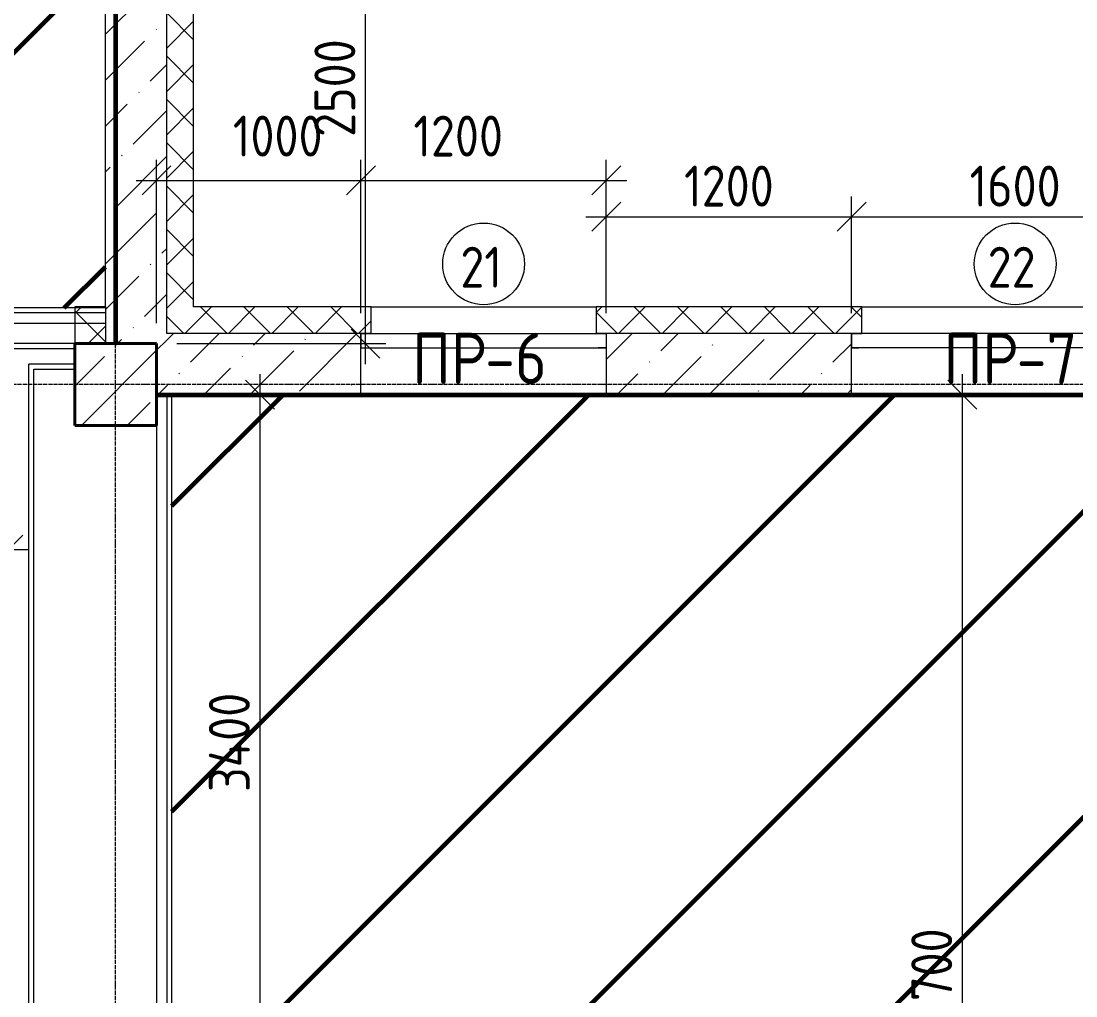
# Model space of a CAD drawing. Header units: millimetres. Extents: x -56773 to 323062, y -262288 to 76460.
# Drawn here: x -3653 to 1507, y -192214 to -187446 of the extents above; entities that cross this region are included whole.
import ezdxf

# ---------------------------------------------------------------- set-up
doc = ezdxf.new("R2010")
doc.units = ezdxf.units.MM
doc.linetypes.add('ADSK_Линия сетки', pattern=[25, 20, -2.5, 0, -2.5])
for name, color, linetype, lineweight in [('1.1)Стяжка керамзит  2 этаж', 5, 'Continuous', 60), ('3.1 Штукатурка внешн стен', 5, 'Continuous', 60), ('_ Окна', 7, 'Continuous', 18), ('Марки', 7, 'Continuous', 20), ('Марки окон', 7, 'Continuous', 20), ('Несущие колонны', 7, 'Continuous', 18), ('Окна', 7, 'Continuous', 9), ('Оси', 7, 'Continuous', 9), ('Размеры', 7, 'Continuous', 9), ('Стены внутренние', 7, 'Continuous', 18), ('Стены наружные', 7, 'Continuous', 18), ('Стены штриховка', 7, 'Continuous', 9)]:
    doc.layers.add(name, color=color, linetype=linetype, lineweight=lineweight)
doc.styles.add('GOST Common_2', font='', dxfattribs={"width": 0.9, "height": 250})
doc.styles.add('GOST Common_3', font='', dxfattribs={"width": 0.9, "height": 200})
doc.styles.get('GOST Common_2').set_extended_font_data('GOST Common')
doc.styles.get('GOST Common_3').set_extended_font_data('GOST Common')
doc.dimstyles.new('ADSK_Основной_2_0', dxfattribs={"dimscale": 304.8, "dimtxt": 201.142999, "dimasz": 0.463911, "dimexe": 0.328084, "dimexo": 0.328084, "dimgap": 0.164042, "dimtad": 1, "dimdec": 3, "dimrnd": 0.001, "dimdsep": 46, "dimtxsty": 'GOST Common_3', "dimblk1": 'OBLIQUE', "dimblk2": 'OBLIQUE', "dimsah": 1, "dimcen": 0.09, "dimdle": 0.328084, "dimazin": 2, "dimtfac": 1, "dimtdec": 4, "dimtix": 1, "dimtmove": 0, "dimatfit": 3, "dimfxl": 1, "dimtvp": 1, "dimtolj": 1, "dimtzin": 0, "dimlwd": 20, "dimlwe": 20, "dimarcsym": 2})
doc.dimstyles.new('ADSK_Основной_2_0_1', dxfattribs={"dimscale": 304.8, "dimtxt": 201.142999, "dimasz": 0.463911, "dimexe": 0.328084, "dimexo": 0.328084, "dimgap": 0.164042, "dimtad": 1, "dimdec": 3, "dimrnd": 0.001, "dimdsep": 46, "dimtxsty": 'GOST Common_3', "dimblk1": 'OBLIQUE', "dimblk2": 'OBLIQUE', "dimsah": 1, "dimcen": 0.09, "dimdle": 0.328084, "dimazin": 2, "dimtfac": 1, "dimtdec": 4, "dimtix": 1, "dimtmove": 1, "dimatfit": 3, "dimfxl": 1, "dimtvp": 1, "dimtolj": 1, "dimtzin": 0, "dimlwd": 20, "dimlwe": 20, "dimarcsym": 2})
doc.dimstyles.new('ADSK_Основной_2_0_3', dxfattribs={"dimscale": 304.8, "dimtxt": 201.142999, "dimasz": 0.463911, "dimexe": 0.328084, "dimexo": 0.328084, "dimgap": 0.164042, "dimtad": 1, "dimdec": 3, "dimrnd": 0.001, "dimdsep": 46, "dimtxsty": 'GOST Common_2', "dimblk1": 'OBLIQUE', "dimblk2": 'OBLIQUE', "dimsah": 1, "dimcen": 0.09, "dimdle": 0.328084, "dimazin": 2, "dimtfac": 1, "dimtdec": 4, "dimtix": 1, "dimtmove": 0, "dimatfit": 3, "dimfxl": 1, "dimtvp": 1, "dimtolj": 1, "dimtzin": 0, "dimlwd": 20, "dimlwe": 20, "dimarcsym": 2})
pattern_1 = [(45, (9.36, -198628.46), (84.1895, 308.696), [396.875, -79.375, 3.353, -76.022])]
pattern_2 = [(45, (9.36, -198628.46), (-106.066, 106.066), []), (135, (9.36, -198628.46), (-106.066, -106.066), [])]

# ---------------------------------------------------------------- blocks, each defined once
blk = doc.blocks.new('ADSK_КолоннаЖБ_Прямоугольная - 400x400 мм-1807143-Кладочный план 4-го этажа')
at = {"layer": 'Несущие колонны', "lineweight": 40}
for p, q in [((-200, 200), (200, 200)), ((-200, -200), (-200, 200)), ((200, 200), (200, -200)), ((200, -200), (-200, -200))]:
    blk.add_line(p, q, dxfattribs=at)
blk = doc.blocks.new('ОКНО L03 _2СТ_RS - ОК-5_1600х2000h-3556607-Кладочный план 4-го этажа')
at = {"layer": '_ Окна'}
for p, q in [((-838.1, -79), (761.9, -79)), ((-838.1, -149), (-838.1, -79)), ((-838.1, -79), (-803.1, -79)), ((-818.1, -79), (-38.1, -79)), ((-38.1, -79), (741.9, -79)), ((761.9, -79), (726.9, -79)), ((761.9, -149), (761.9, -79)), ((-838.1, -149), (761.9, -149)), ((-838.1, -149), (-833.1, -149)), ((-818.1, -149), (-38.1, -149)), ((-38.1, -149), (741.9, -149)), ((761.9, -149), (756.9, -149))]:
    blk.add_line(p, q, dxfattribs=at)
at = {"layer": 'Окна'}
blk.add_line((-888.1, 150), (811.9, 150), dxfattribs=at)
blk = doc.blocks.new('ОКНО L01 _СТ_RS - ОК-3_1200х2000h_противоударное-3556419-Кладочный план 4-го этажа')
at = {"layer": '_ Окна'}
for p, q in [((-638.1, 149), (561.9, 149)), ((-638.1, 149), (-638.1, 79)), ((-638.1, 149), (-633.1, 149)), ((-618.1, 149), (541.9, 149)), ((561.9, 149), (556.9, 149)), ((561.9, 149), (561.9, 79)), ((-638.1, 79), (561.9, 79)), ((-638.1, 79), (-598.1, 79)), ((-618.1, 79), (541.9, 79)), ((561.9, 79), (521.9, 79))]:
    blk.add_line(p, q, dxfattribs=at)
at = {"layer": 'Окна'}
blk.add_line((-688.1, -150), (611.9, -150), dxfattribs=at)
blk = doc.blocks.new('_Oblique')
at = {"color": 0, "linetype": 'ByBlock', "lineweight": -2}
blk.add_line((-0.5, -0.5), (0.5, 0.5), dxfattribs=at)
blk = doc.blocks.new('*D5838')
at = {"layer": 'Defpoints', "color": 0, "transparency": 16777216}
for p in [(-1990.6, -188225), (-1990.6, -188974.5), (-2990.6, -189023.5)]:
    blk.add_point(p, dxfattribs=at)
at = {"layer": 'Размеры', "color": 0, "lineweight": 20, "transparency": 16777216}
for p, q in [((-2990.6, -188923.5), (-2990.6, -188125)), ((-1990.6, -188874.5), (-1990.6, -188125)), ((-3090.6, -188225), (-1890.6, -188225))]:
    blk.add_line(p, q, dxfattribs=at)
at = {"layer": 'Размеры', "color": 0, "lineweight": 20, "transparency": 16777216, "xscale": 141.4, "yscale": 141.4, "zscale": 141.4, "rotation": 180}
blk.add_blockref('_Oblique', (-2990.6, -188225), dxfattribs=at)
at = {"layer": 'Размеры', "color": 0, "lineweight": 20, "transparency": 16777216, "xscale": 141.4, "yscale": 141.4, "zscale": 141.4}
blk.add_blockref('_Oblique', (-1990.6, -188225), dxfattribs=at)
at = {"layer": 'Размеры', "color": 0, "lineweight": 9, "transparency": 16777216, "insert": (-2617.3, -187908.3), "char_height": 200, "width": 560.473, "attachment_point": 1, "line_spacing_factor": 1.022761, "style": 'GOST Common_3'}
blk.add_mtext('\\A1;1000', dxfattribs=at)
blk = doc.blocks.new('*D5839')
at = {"layer": 'Defpoints', "color": 0, "transparency": 16777216}
for p in [(-790.6, -188225), (-1990.6, -188974.5), (-790.6, -188974.5)]:
    blk.add_point(p, dxfattribs=at)
at = {"layer": 'Размеры', "color": 0, "lineweight": 20, "transparency": 16777216}
for p, q in [((-1990.6, -188874.5), (-1990.6, -188125)), ((-790.6, -188874.5), (-790.6, -188125)), ((-2090.6, -188225), (-690.6, -188225))]:
    blk.add_line(p, q, dxfattribs=at)
at = {"layer": 'Размеры', "color": 0, "lineweight": 20, "transparency": 16777216, "xscale": 141.4, "yscale": 141.4, "zscale": 141.4, "rotation": 180}
blk.add_blockref('_Oblique', (-1990.6, -188225), dxfattribs=at)
at = {"layer": 'Размеры', "color": 0, "lineweight": 20, "transparency": 16777216, "xscale": 141.4, "yscale": 141.4, "zscale": 141.4}
blk.add_blockref('_Oblique', (-790.6, -188225), dxfattribs=at)
at = {"layer": 'Размеры', "color": 0, "lineweight": 9, "transparency": 16777216, "insert": (-1734.2, -187908.3), "char_height": 200, "width": 560.473, "attachment_point": 1, "line_spacing_factor": 1.022761, "style": 'GOST Common_3'}
blk.add_mtext('\\A1;1200', dxfattribs=at)
blk = doc.blocks.new('*D5840')
at = {"layer": 'Defpoints', "color": 0, "transparency": 16777216}
for p in [(409.4, -188403), (-790.6, -188974.5), (409.4, -188974.5)]:
    blk.add_point(p, dxfattribs=at)
at = {"layer": 'Размеры', "color": 0, "lineweight": 20, "transparency": 16777216}
for p, q in [((-790.6, -188874.5), (-790.6, -188303)), ((409.4, -188874.5), (409.4, -188303)), ((-890.6, -188403), (509.4, -188403))]:
    blk.add_line(p, q, dxfattribs=at)
at = {"layer": 'Размеры', "color": 0, "lineweight": 20, "transparency": 16777216, "xscale": 141.4, "yscale": 141.4, "zscale": 141.4, "rotation": 180}
blk.add_blockref('_Oblique', (-790.6, -188403), dxfattribs=at)
at = {"layer": 'Размеры', "color": 0, "lineweight": 20, "transparency": 16777216, "xscale": 141.4, "yscale": 141.4, "zscale": 141.4}
blk.add_blockref('_Oblique', (409.4, -188403), dxfattribs=at)
at = {"layer": 'Размеры', "color": 0, "lineweight": 9, "transparency": 16777216, "insert": (-190.6, -188253), "char_height": 200, "width": 560.473, "attachment_point": 5, "style": 'GOST Common_3'}
blk.add_mtext('\\A1;1200', dxfattribs=at)
blk = doc.blocks.new('*D5841')
at = {"layer": 'Defpoints', "color": 0, "transparency": 16777216}
for p in [(2009.4, -188403), (409.4, -188974.5), (2009.4, -188974.5)]:
    blk.add_point(p, dxfattribs=at)
at = {"layer": 'Размеры', "color": 0, "lineweight": 20, "transparency": 16777216}
for p, q in [((409.4, -188874.5), (409.4, -188303)), ((2009.4, -188874.5), (2009.4, -188303)), ((309.4, -188403), (2109.4, -188403))]:
    blk.add_line(p, q, dxfattribs=at)
at = {"layer": 'Размеры', "color": 0, "lineweight": 20, "transparency": 16777216, "xscale": 141.4, "yscale": 141.4, "zscale": 141.4, "rotation": 180}
blk.add_blockref('_Oblique', (409.4, -188403), dxfattribs=at)
at = {"layer": 'Размеры', "color": 0, "lineweight": 20, "transparency": 16777216, "xscale": 141.4, "yscale": 141.4, "zscale": 141.4}
blk.add_blockref('_Oblique', (2009.4, -188403), dxfattribs=at)
at = {"layer": 'Размеры', "color": 0, "lineweight": 9, "transparency": 16777216, "insert": (1209.4, -188253), "char_height": 200, "width": 560.473, "attachment_point": 5, "style": 'GOST Common_3'}
blk.add_mtext('\\A1;1600', dxfattribs=at)
blk = doc.blocks.new('*D5946')
at = {"layer": 'Defpoints', "color": 0, "transparency": 16777216}
for p in [(-2941.6, -186523.5), (-1968.3, -186523.5), (-2990.6, -189023.5)]:
    blk.add_point(p, dxfattribs=at)
at = {"layer": 'Размеры', "color": 0, "lineweight": 20, "transparency": 16777216}
for p, q in [((-1968.3, -189123.5), (-1968.3, -186423.5)), ((-2841.6, -186523.5), (-1868.3, -186523.5)), ((-2890.6, -189023.5), (-1868.3, -189023.5))]:
    blk.add_line(p, q, dxfattribs=at)
at = {"layer": 'Размеры', "color": 0, "lineweight": 20, "transparency": 16777216, "xscale": 141.4, "yscale": 141.4, "zscale": 141.4}
for p, rotation in [((-1968.3, -186523.5), 90), ((-1968.3, -189023.5), 270)]:
    blk.add_blockref('_Oblique', p, dxfattribs=dict(at, rotation=rotation))
at = {"layer": 'Размеры', "color": 0, "lineweight": 9, "transparency": 16777216, "insert": (-2118.3, -187773.5), "char_height": 200, "width": 605.475, "attachment_point": 5, "rotation": 90, "style": 'GOST Common_3'}
blk.add_mtext('\\A1;2500', dxfattribs=at)
blk = doc.blocks.new('*D5978')
at = {"layer": 'Defpoints', "color": 0, "transparency": 16777216}
for p in [(851.4, -189273.5), (951.4, -189273.5), (446.9, -194973.5)]:
    blk.add_point(p, dxfattribs=at)
at = {"layer": 'Размеры', "color": 0, "lineweight": 20, "transparency": 16777216}
for p, q in [((951.4, -195073.5), (951.4, -189173.5)), ((951.4, -189273.5), (1051.4, -189273.5)), ((546.9, -194973.5), (1051.4, -194973.5))]:
    blk.add_line(p, q, dxfattribs=at)
at = {"layer": 'Размеры', "color": 0, "lineweight": 20, "transparency": 16777216, "xscale": 141.4, "yscale": 141.4, "zscale": 141.4}
for p, rotation in [((951.4, -189273.5), 90), ((951.4, -194973.5), 270)]:
    blk.add_blockref('_Oblique', p, dxfattribs=dict(at, rotation=rotation))
at = {"layer": 'Размеры', "color": 0, "lineweight": 9, "transparency": 16777216, "insert": (801.4, -192123.5), "char_height": 200, "width": 605.475, "attachment_point": 5, "rotation": 90, "style": 'GOST Common_3'}
blk.add_mtext('\\A1;5700', dxfattribs=at)
blk = doc.blocks.new('*D5984')
at = {"layer": 'Defpoints', "color": 0, "transparency": 16777216}
for p in [(-2584.4, -189273.5), (-2484.4, -189273.5), (-2990.6, -192673.5)]:
    blk.add_point(p, dxfattribs=at)
at = {"layer": 'Размеры', "color": 0, "lineweight": 20, "transparency": 16777216}
for p, q in [((-2484.4, -192773.5), (-2484.4, -189173.5)), ((-2484.4, -189273.5), (-2384.4, -189273.5)), ((-2890.6, -192673.5), (-2384.4, -192673.5))]:
    blk.add_line(p, q, dxfattribs=at)
at = {"layer": 'Размеры', "color": 0, "lineweight": 20, "transparency": 16777216, "xscale": 141.4, "yscale": 141.4, "zscale": 141.4}
for p, rotation in [((-2484.4, -189273.5), 90), ((-2484.4, -192673.5), 270)]:
    blk.add_blockref('_Oblique', p, dxfattribs=dict(at, rotation=rotation))
at = {"layer": 'Размеры', "color": 0, "lineweight": 9, "transparency": 16777216, "insert": (-2634.4, -190973.5), "char_height": 200, "width": 625.93, "attachment_point": 5, "rotation": 90, "style": 'GOST Common_3'}
blk.add_mtext('\\A1;3400', dxfattribs=at)
blk = doc.blocks.new('*D6217')
at = {"layer": 'Defpoints', "color": 0, "transparency": 16777216}
for p in [(-8915.6, -189498.5), (-3715.6, -189930.2), (-3715.6, -190030.2)]:
    blk.add_point(p, dxfattribs=at)
at = {"layer": 'Размеры', "color": 0, "lineweight": 20, "transparency": 16777216}
for p, q in [((-8915.6, -189598.5), (-8915.6, -190130.2)), ((-9015.6, -190030.2), (-3615.6, -190030.2)), ((-3715.6, -190030.2), (-3715.6, -190130.2))]:
    blk.add_line(p, q, dxfattribs=at)
at = {"layer": 'Размеры', "color": 0, "lineweight": 20, "transparency": 16777216, "xscale": 141.4, "yscale": 141.4, "zscale": 141.4, "rotation": 180}
blk.add_blockref('_Oblique', (-8915.6, -190030.2), dxfattribs=at)
at = {"layer": 'Размеры', "color": 0, "lineweight": 20, "transparency": 16777216, "xscale": 141.4, "yscale": 141.4, "zscale": 141.4}
blk.add_blockref('_Oblique', (-3715.6, -190030.2), dxfattribs=at)
at = {"layer": 'Размеры', "color": 0, "lineweight": 9, "transparency": 16777216, "insert": (-6315.6, -189855.2), "char_height": 250, "width": 605.475, "attachment_point": 5, "style": 'GOST Common_2'}
blk.add_mtext('\\A1;5200', dxfattribs=at)
blk = doc.blocks.new('М_окна1 - Маркировка типоразмера-1510237-Кладочный план 4-го этажа')
at = {"layer": 'Марки окон'}
blk.add_circle((0, 0), 2, dxfattribs=at)

msp = doc.modelspace()

# ---------------------------------------------------------------- hatches: boundary and pattern name
at = {"layer": '1.1)Стяжка керамзит  2 этаж', "transparency": 33554687}
h = msp.add_hatch(dxfattribs=at)
h.set_pattern_fill('ANSI31', color=5, scale=333)
h.paths.add_polyline_path([(-3240.6385, -186523.4914), (-3240.6385, -184873.4914), (-3240.6385, -184023.4914), (-3390.6385, -184023.4914), (-8915.6385, -184023.4914), (-8915.6385, -186643.4914), (-9515.6385, -186643.4914), (-9515.6385, -187943.4914), (-8915.6385, -187943.4914), (-8915.6385, -188848.4914), (-3390.6385, -188848.4914), (-3390.6385, -188843.4914), (-3240.6385, -188843.4914)])
h.paths.add_polyline_path([(-3390.6385, -186685.9914), (-3390.6385, -186173.4914), (-3315.6385, -186173.4914), (-3315.6385, -186685.9914)], flags=16)
h = msp.add_hatch(dxfattribs=at)
h.set_pattern_fill('ANSI31', color=5, scale=333)
h.paths.add_polyline_path([(2484.3615, -189273.4914), (2009.3615, -189273.4914), (359.3615, -189273.4914), (-790.6385, -189273.4914), (-2040.6385, -189273.4914), (-2915.6385, -189273.4914), (-2915.6385, -194948.4914), (484.3615, -194948.4914), (484.3615, -195673.4914), (659.3615, -195673.4914), (659.3615, -195798.4914), (1859.3615, -195798.4914), (1859.3615, -195673.4914), (2034.3615, -195673.4914), (2034.3615, -194948.4914), (2484.3615, -194948.4914)])
at = {"layer": 'Несущие колонны', "lineweight": 9}
h = msp.add_hatch(dxfattribs=at)
h.set_pattern_fill('FP_1', color=256, style=0, pattern_type=2)
h.set_pattern_definition([(45, (9.36, -198628.46), (-224.506, 224.506), []), (45, (233.87, -198628.46), (-224.506, 224.506), [396.875, -79.375, 3.353, -76.022])])
h.paths.add_polyline_path([(-3305.1281, -189423.4914), (-2990.6385, -189423.4914), (-2990.6385, -189023.4914), (-3390.6385, -189023.4914), (-3390.6385, -189423.4914)])
at = {"layer": 'Стены внутренние', "lineweight": 9}
h = msp.add_hatch(dxfattribs=at)
h.set_pattern_fill('FP_2', color=256, style=0, pattern_type=2)
h.set_pattern_definition(pattern_1)
h.paths.add_polyline_path([(-2940.6385, -189273.4914), (-2941.6385, -186523.4914), (-3240.6385, -186523.4914), (-3240.6385, -189023.4914), (-2990.6385, -189023.4914), (-2990.6385, -189273.4914)])
h.paths.add_polyline_path([(-2941.6385, -184973.4914), (-2940.6385, -184973.4914), (-2941.6385, -182723.4914), (-3240.6385, -182723.4914), (-3240.6385, -183623.4914), (-2990.6385, -183623.4914), (-2990.6385, -184023.4914), (-3240.6385, -184023.4914), (-3240.6385, -184923.4914), (-2941.6385, -184923.4914)])
h.paths.add_polyline_path([(-2940.6385, -181173.4914), (-2941.6385, -179223.4914), (-3240.6385, -179223.4914), (-3240.6385, -179823.4914), (-2990.6385, -179823.4914), (-2990.6385, -180223.4914), (-3240.6385, -180223.4914), (-3240.6385, -181123.4914), (-2941.6385, -181123.4914), (-2941.6385, -181173.4914)])
h.paths.add_polyline_path([(-2940.6385, -178073.4914), (-2940.6385, -174873.4914), (-3240.6385, -174873.4914), (-3240.6385, -178023.4914), (-2941.6385, -178023.4914), (-2941.6385, -178073.4914)])
h = msp.add_hatch(dxfattribs=at)
h.set_pattern_fill('FP_2', color=256, style=0, pattern_type=2)
h.set_pattern_definition(pattern_1)
h.paths.add_polyline_path([(3295.2038, -189273.4914), (3609.3615, -189273.4914), (3609.3615, -188974.4914), (2009.3615, -188974.4914), (2009.3615, -189273.4914), (2609.3615, -189273.4914), (2609.3615, -189023.4914), (3009.3615, -189023.4914), (3009.3615, -189273.4914)])
h.paths.add_polyline_path([(6409.3615, -189273.4914), (6409.3615, -188974.4914), (5209.3615, -188974.4914), (5209.3615, -189273.4914), (5934.3615, -189273.4914)])
h.paths.add_polyline_path([(409.3615, -189273.4914), (409.3615, -188974.4914), (-790.6385, -188974.4914), (-790.6385, -189273.4914), (-4.9621, -189273.4914)])
h.paths.add_polyline_path([(8609.3615, -189273.4914), (8609.3615, -189023.4914), (8809.3615, -189023.4914), (8809.3615, -188973.4914), (7609.3615, -188974.4914), (7609.3615, -189273.4914)])
h.paths.add_polyline_path([(-1990.6385, -189273.4914), (-1990.6385, -188974.4914), (-2940.6385, -188973.4914), (-2940.6385, -189273.4914), (-2480.0866, -189273.4914)])
at = {"layer": 'Стены наружные', "lineweight": 9}
h = msp.add_hatch(dxfattribs=at)
h.set_pattern_fill('FP_4', color=256, style=0, pattern_type=2)
h.set_pattern_definition(pattern_2)
h.paths.add_polyline_path([(-2810.6385, -188973.4914), (-2810.6385, -186473.4914), (-2940.6385, -186473.4914), (-2940.6385, -188973.4914), (-2892.6073, -188973.4914)])
h.paths.add_polyline_path([(-2940.6385, -184973.4914), (-2810.6385, -184973.4914), (-2810.6385, -182673.4914), (-2940.6385, -182673.4914), (-2940.6385, -183804.226)])
h.paths.add_polyline_path([(-2940.6385, -181173.4914), (-2810.6385, -181173.4914), (-2810.6385, -179173.4914), (-2940.6385, -179173.4914), (-2940.6385, -180982.1024)])
h.paths.add_polyline_path([(-2810.6385, -178073.4914), (-2810.6385, -174573.4914), (-2940.6385, -174573.4914), (-2940.6385, -178073.4914)])
h = msp.add_hatch(dxfattribs=at)
h.set_pattern_fill('FP_4', color=256, style=0, pattern_type=2)
h.set_pattern_definition(pattern_2)
h.paths.add_polyline_path([(-3305.1281, -189023.4914), (-3240.6385, -189023.4914), (-3240.6385, -188843.4914), (-3390.6385, -188843.4914), (-3390.6385, -189023.4914)])
h = msp.add_hatch(dxfattribs=at)
h.set_pattern_fill('FP_4', color=256, style=0, pattern_type=2)
h.set_pattern_definition(pattern_2)
h.paths.add_polyline_path([(3659.3615, -188973.4914), (3659.3615, -188843.4914), (1959.3615, -188843.4914), (1959.3615, -188973.4914), (3295.2038, -188973.4914)])
h.paths.add_polyline_path([(8809.3615, -188973.4914), (8809.3615, -188843.4914), (7559.3615, -188843.4914), (7559.3615, -188973.4914)])
h.paths.add_polyline_path([(459.3615, -188973.4914), (459.3615, -188843.4914), (-840.6385, -188843.4914), (-840.6385, -188973.4914), (-4.9621, -188973.4914)])
h.paths.add_polyline_path([(5159.3615, -188973.4914), (6459.3615, -188973.4914), (6459.3615, -188843.4914), (5159.3615, -188843.4914)])
h.paths.add_polyline_path([(-1940.6385, -188973.4914), (-1940.6385, -188843.4914), (-2810.6385, -188843.4914), (-2810.6385, -188973.4914), (-2480.0866, -188973.4914)])

# ---------------------------------------------------------------- linework, layer by layer
at = {"layer": '3.1 Штукатурка внешн стен'}
for points in [[(-19540.6385, -179923.4914), (-19540.6385, -174823.4914), (-3190.6385, -174823.4914), (-3190.6385, -189023.4914)], [(-2990.6385, -189273.4914), (8809.3615, -189273.4914), (8809.3615, -195023.4914)]]:
    msp.add_lwpolyline(points, dxfattribs=at)
at = {"layer": 'Несущие колонны', "lineweight": 9}
for p, q in [((-3240.6385, -189023.4914), (-3390.6385, -189023.4914)), ((-3390.6385, -189023.4914), (-3390.6385, -189048.4914)), ((-3390.6385, -189048.4914), (-3390.6385, -189123.4914)), ((-2990.6385, -189023.4914), (-3240.6385, -189023.4914)), ((-2990.6385, -189273.4914), (-2990.6385, -189023.4914)), ((-3390.6385, -189123.4914), (-3390.6385, -189148.4914)), ((-3390.6385, -189148.4914), (-3390.6385, -189423.4914)), ((-2990.6385, -189423.4914), (-2990.6385, -189273.4914)), ((-3390.6385, -189423.4914), (-2990.6385, -189423.4914))]:
    msp.add_line(p, q, dxfattribs=at)
at = {"layer": 'Оси', "linetype": 'ADSK_Линия сетки', "lineweight": 5}
for p, q in [((-3190.6385, -209602.3427), (-3190.6385, -174127.5463)), ((62563.3938, -189223.4914), (-25230.7352, -189223.4914))]:
    msp.add_line(p, q, dxfattribs=at)
at = {"layer": 'Стены внутренние', "lineweight": 5}
for p, q in [((-3240.6385, -188843.4914), (-3240.6385, -186523.4914)), ((-3240.6385, -188848.4914), (-8915.6385, -188848.4914)), ((-8915.6385, -188923.4914), (-3240.6385, -188923.4914)), ((-1990.6385, -189273.4914), (-1990.6385, -188974.4914)), ((-1990.6385, -188974.4914), (-1940.6385, -188974.4914)), ((-1940.6385, -188974.4914), (-1940.6385, -188973.4914)), ((-840.6385, -188973.4914), (-840.6385, -188974.4914)), ((-840.6385, -188974.4914), (-790.6385, -188974.4914)), ((-790.6385, -188974.4914), (-790.6385, -189273.4914)), ((409.3615, -189273.4914), (409.3615, -188974.4914)), ((409.3615, -188974.4914), (459.3615, -188974.4914)), ((459.3615, -188974.4914), (459.3615, -188973.4914)), ((-3390.6385, -189023.4914), (-8915.6385, -189023.4914)), ((-3390.6385, -189148.4914), (-3390.6385, -189023.4914)), ((-3240.6385, -189023.4914), (-2990.6385, -189023.4914)), ((-2990.6385, -189023.4914), (-2990.6385, -189273.4914)), ((-3590.6385, -194948.4914), (-3590.6385, -189148.4914)), ((-3590.6385, -189148.4914), (-3390.6385, -189148.4914)), ((-2940.6385, -189273.4914), (-2990.6385, -189273.4914)), ((-2990.6385, -189273.4914), (-2990.6385, -192598.4914)), ((-2915.6385, -189273.4914), (-1990.6385, -189273.4914)), ((-2915.6385, -194948.4914), (-2915.6385, -189273.4914)), ((-790.6385, -189273.4914), (-1990.6385, -189273.4914)), ((-790.6385, -189273.4914), (409.3615, -189273.4914)), ((2009.3615, -189273.4914), (409.3615, -189273.4914))]:
    msp.add_line(p, q, dxfattribs=at)
at = {"layer": 'Стены наружные', "lineweight": 9}
for p, q in [((-2810.6385, -186473.4914), (-2810.6385, -188843.4914)), ((-3240.6385, -188843.4914), (-3390.6385, -188843.4914)), ((-3390.6385, -188843.4914), (-3390.6385, -189023.4914)), ((-1940.6385, -188843.4914), (-2810.6385, -188843.4914)), ((-1940.6385, -188973.4914), (-1940.6385, -188843.4914)), ((-1940.6385, -188843.4914), (-840.6385, -188843.4914)), ((459.3615, -188843.4914), (-840.6385, -188843.4914)), ((-840.6385, -188843.4914), (-840.6385, -188973.4914)), ((459.3615, -188973.4914), (459.3615, -188843.4914)), ((459.3615, -188843.4914), (1959.3615, -188843.4914)), ((-3390.6385, -189023.4914), (-3240.6385, -189023.4914))]:
    msp.add_line(p, q, dxfattribs=at)
at = {"layer": 'Стены штриховка', "lineweight": 9}
for p, q in [((-2940.6385, -188973.4914), (-2940.6385, -186473.4914)), ((-3240.6385, -188843.4914), (-3240.6385, -189023.4914)), ((-3240.6385, -188873.4914), (-8940.6385, -188873.4914)), ((-1940.6385, -188973.4914), (-2940.6385, -188973.4914)), ((459.3615, -188973.4914), (-840.6385, -188973.4914)), ((-3390.6385, -189048.4914), (-8940.6385, -189048.4914)), ((-3615.6385, -195698.4914), (-3615.6385, -189123.4914)), ((-3390.6385, -189123.4914), (-3615.6385, -189123.4914)), ((-2915.6385, -189273.4914), (-2940.6385, -189273.4914)), ((-2940.6385, -189273.4914), (-2940.6385, -194973.4914))]:
    msp.add_line(p, q, dxfattribs=at)

# ---------------------------------------------------------------- block references
at = {"layer": 'Марки окон', "lineweight": 9, "xscale": 99.99999999999993, "yscale": 99.99999999999993, "zscale": 99.99999999999993}
for p in [(-1390.6385, -188633.4914), (1209.3615, -188633.4914)]:
    msp.add_blockref('М_окна1 - Маркировка типоразмера-1510237-Кладочный план 4-го этажа', p, dxfattribs=at)
at = {"layer": 'Несущие колонны', "lineweight": 9, "rotation": 89.9999999999999}
msp.add_blockref('ADSK_КолоннаЖБ_Прямоугольная - 400x400 мм-1807143-Кладочный план 4-го этажа', (-3190.6385, -189223.4914), dxfattribs=at)
at = {"layer": 'Окна'}
msp.add_blockref('ОКНО L01 _СТ_RS - ОК-3_1200х2000h_противоударное-3556419-Кладочный план 4-го этажа', (-1352.5385, -189123.4914), dxfattribs=at)
at = {"layer": 'Окна', "lineweight": 9, "rotation": 180}
msp.add_blockref('ОКНО L03 _2СТ_RS - ОК-5_1600х2000h-3556607-Кладочный план 4-го этажа', (1171.2615, -189123.4914), dxfattribs=at)

# ---------------------------------------------------------------- texts
at = {"layer": 'Марки', "lineweight": 9, "char_height": 250, "attachment_point": 1, "style": 'GOST Common_2'}
for s, insert, width in [('ПР', (-1740.5693, -188970.5103), 432.91125), ('-6', (-1383.3818, -188970.5103), 389.620125), ('ПР', (859.4307, -188970.5103), 432.91125), ('-7', (1216.6182, -188970.5103), 389.620125)]:
    msp.add_mtext(s, dxfattribs=dict(at, insert=insert, width=width))
at = {"layer": 'Марки окон', "lineweight": 5, "char_height": 200, "attachment_point": 1, "style": 'GOST Common_3'}
for s, insert, width in [('21', (-1504.4959, -188549.7061), 266.961937), ('22', (1074.8041, -188549.7061), 317.46825)]:
    msp.add_mtext(s, dxfattribs=dict(at, insert=insert, width=width))

# ---------------------------------------------------------------- dimensions: what is measured, and where the dimension line sits
at = {"layer": 'Размеры', "lineweight": 9}
for base, p1, p2, override, picture, middle in [((-1968.3215, -186523.4914), (-2990.6385, -189023.4914), (-2941.6385, -186523.4914), {"dimpost": '<>', "dimfxl": 2500.480154}, '*D5946', (-2118.3215, -187773.4914)), ((-2484.3779, -189273.4914), (-2990.6385, -192673.4914), (-2584.3628, -189273.4914), {"dimpost": '<>', "dimfxl": 3424.187484}, '*D5984', (-2634.3779, -190973.4914)), ((951.3925, -189273.4914), (446.8615, -194973.4914), (851.4076, -189273.4914), {"dimpost": '<>', "dimfxl": 5714.33789}, '*D5978', (801.3925, -192123.4914))]:
    dim = msp.add_linear_dim(base=base, p1=p1, p2=p2, angle=90, dimstyle='ADSK_Основной_2_0_1', override=override, dxfattribs=at)
    dim.commit()
    dim.dimension.update_dxf_attribs({"geometry": picture, "text_midpoint": middle})
for base, p1, p2, override, picture, middle in [((-1990.6385, -188224.9626), (-2990.6385, -189023.4914), (-1990.6385, -188974.4914), {"dimpost": '<>', "dimfxl": 1001.19978}, '*D5838', (-2337.0773, -188224.9626)), ((-790.6385, -188224.9626), (-1990.6385, -188974.4914), (-790.6385, -188974.4914), {"dimpost": '<>', "dimfxl": 1200}, '*D5839', (-1453.997, -188224.9626))]:
    dim = msp.add_linear_dim(base=base, p1=p1, p2=p2, dimstyle='ADSK_Основной_2_0', override=override, dxfattribs=at)
    dim.commit()
    dim.dimension.update_dxf_attribs({"geometry": picture, "text_midpoint": middle, "dimtype": 160})
for base, p1, p2, dimstyle, override, picture, middle in [((409.3615, -188402.9949), (-790.6385, -188974.4914), (409.3615, -188974.4914), 'ADSK_Основной_2_0_1', {"dimpost": '<>', "dimfxl": 1200}, '*D5840', (-190.6385, -188252.9949)), ((2009.3615, -188402.9949), (409.3615, -188974.4914), (2009.3615, -188974.4914), 'ADSK_Основной_2_0_1', {"dimpost": '<>', "dimfxl": 1600}, '*D5841', (1209.3615, -188252.9949)), ((-3715.6385, -190030.2198), (-8915.6385, -189498.4914), (-3715.6385, -189930.2349), 'ADSK_Основной_2_0_3', {"dimpost": '<>', "dimfxl": 5217.892527}, '*D6217', (-6315.6385, -189855.2198))]:
    dim = msp.add_linear_dim(base=base, p1=p1, p2=p2, dimstyle=dimstyle, override=override, dxfattribs=at)
    dim.commit()
    dim.dimension.update_dxf_attribs({"geometry": picture, "text_midpoint": middle})

doc.saveas('drawing.dxf')
